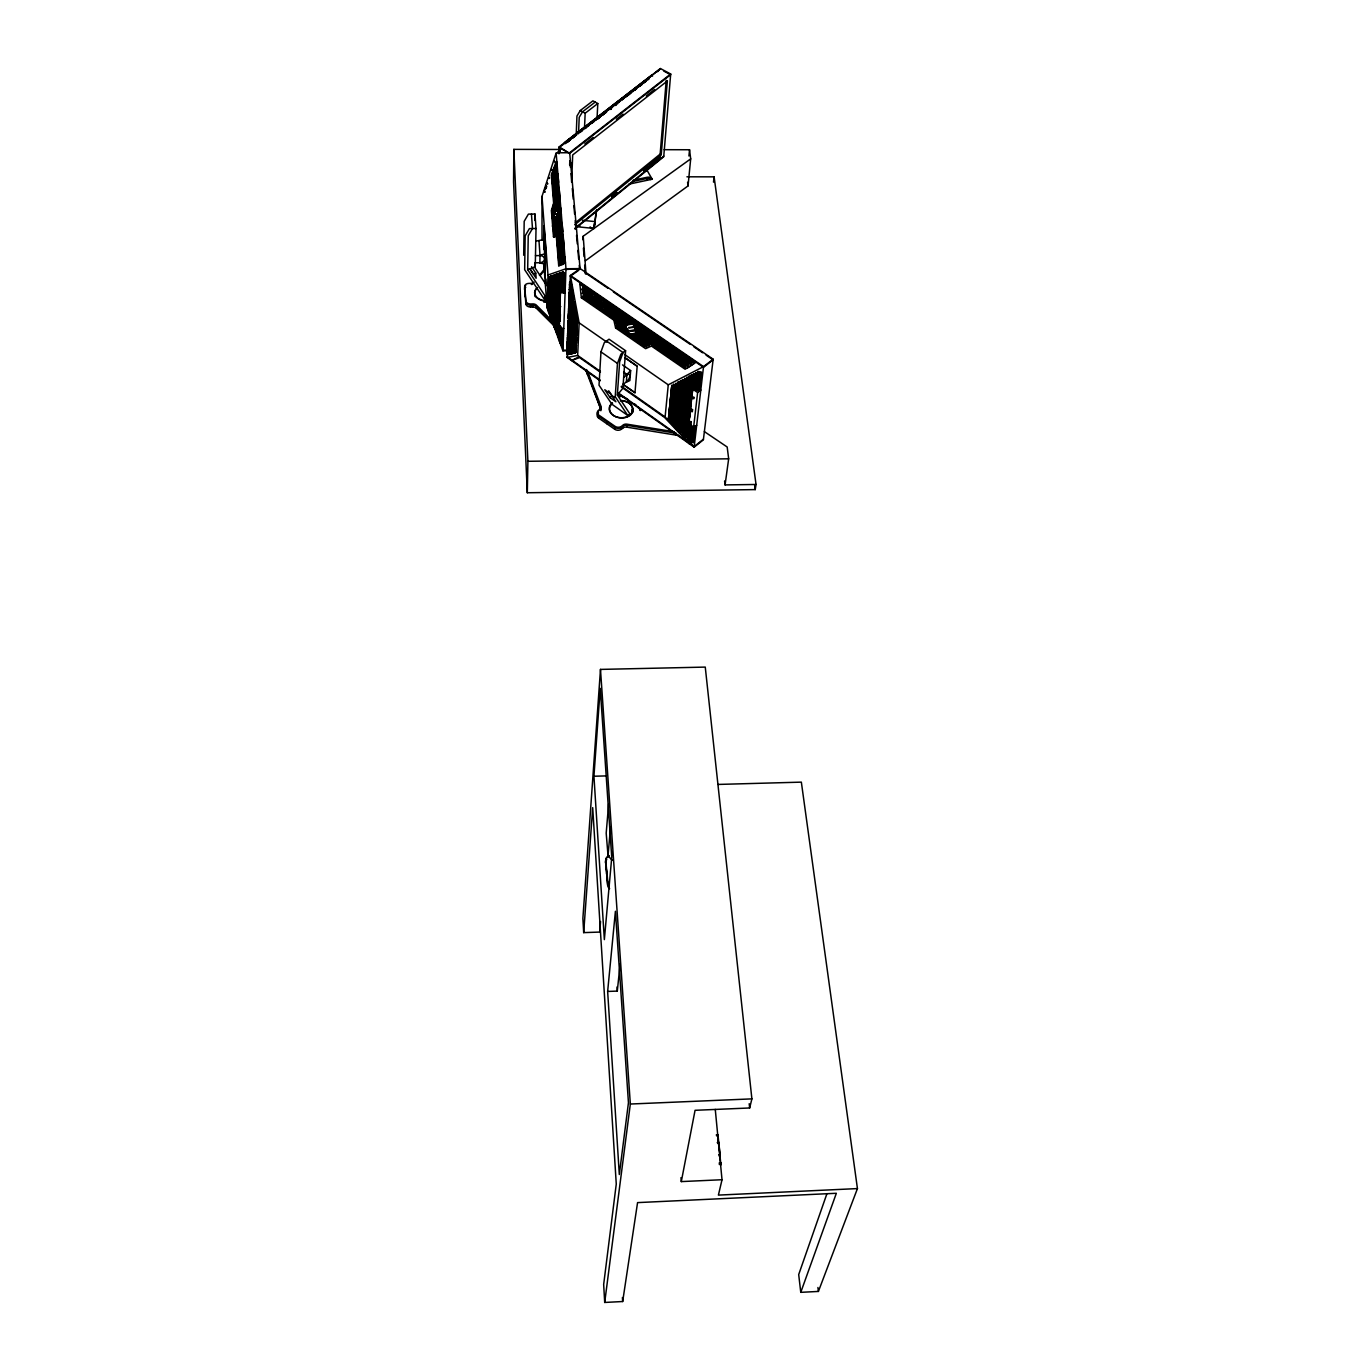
<?xml version="1.0" encoding="UTF-8"?>
<svg xmlns="http://www.w3.org/2000/svg" width="1371" height="1371" viewBox="0 0 1371 1371"><rect width="100%" height="100%" fill="white"/><g stroke="black" fill="none" stroke-linecap="round" stroke-linejoin="round"><path stroke-width="1.5" d="M560.413 149.473L513.834 149.37L513.559 182.035L527.304 492.737L755.232 489.601L756.038 484.477L714.102 176.842L686.922 176.808M523.705 255.263L524.185 221.331L528.401 214.099L534.981 214.03L536.027 228.529L535.256 266.745L527.681 269.676L547.869 300.112L544.904 300.146L524.665 269.71L525.162 235.829L529.412 228.597L536.027 228.529M525.744 285.528A4.421 3.068 2.1 0 0 524.647 287.721L524.613 289.624A4.404 3.068 2.1 0 1 525.71 287.43M525.247 296.804L525.282 294.902M554.124 325.921L536.318 308.201A4.01 2.811 2.2 0 0 532.805 306.967L530.594 307.018A4.439 3.102 2.1 0 1 525.881 304.036L525.916 302.134A4.439 3.102 2.1 0 0 530.628 305.133L532.856 305.065A4.01 2.811 2.2 0 1 536.369 306.316L552.702 322.545M719.364 1164.562L719.295 1162.814M527.681 269.676L528.229 235.795L532.479 228.563L531.451 214.065M527.304 492.737L527.904 461.29L513.834 149.37M530.594 307.018L530.628 305.133M532.805 306.967L532.856 305.065M534.861 220.405L534.981 214.03M691.241 423.776L669.562 419.526L689.322 422.799M536.318 308.201L536.369 306.316M545.212 253.892L540.037 255.092L539.848 262.992L544.938 264.037L544.116 239.445L535.941 241.142M558.974 153.826L559.197 146.851L660.428 68.55L670.693 74L569.668 152.712L556.198 152.815L541.991 196.43L542.025 240.079M544.081 190.912L544.921 191.991L544.081 190.912L546.515 187.604M543.567 240.285L543.944 225.632L545.812 250.482L545.11 277.542L544.047 263.061M543.859 249.608L544.116 239.445M545.915 185.462L546.772 186.525M568.759 350.77L562.95 350.856L547.098 307.824L547.989 275.005L541.991 196.43M559.385 322.322L547.903 309.606L560.259 321.242M559.437 320.865L547.937 308.115L560.311 319.786M559.488 319.426L547.972 306.676L560.362 318.346M548.006 305.939L548.863 304.91L548.006 305.939L559.539 317.969M548.04 304.533L548.897 303.454L548.04 304.533L559.591 316.53M548.074 303.042L548.948 301.946L548.074 303.042L559.642 315.073M548.126 301.586L548.983 300.489L548.126 301.586L559.694 313.616M548.16 300.112L549.017 299.067L548.16 300.112L559.745 312.16M548.194 298.689L549.068 297.61L548.194 298.689L559.796 310.703M559.848 309.229L548.263 296.462L549.103 296.102L553.421 302.1M559.899 307.755L548.297 294.988L560.773 306.676M559.951 306.299L548.349 293.548L559.368 303.711M560.002 304.825L548.383 292.04L559.419 302.22M560.036 303.351L548.4 291.303L549.274 290.206M560.088 301.877L548.451 289.829L549.308 288.733M560.139 300.403L548.486 288.39L549.36 287.293M560.191 298.929L548.537 286.899L549.394 285.768M560.242 297.438L548.589 284.637L553.815 288.801M560.293 295.947L548.64 283.146L559.711 293.343M560.345 294.474L548.674 281.706L559.762 291.869M560.396 292.983L548.726 280.164L559.814 290.361M560.448 291.475L548.76 278.673L559.865 288.87M548.777 277.919L550.645 276.342L548.777 277.919L561.973 291.492M557.346 318.963L548.743 309.263M560.276 320.506L548.777 307.772M560.328 319.066L548.811 306.316M557.843 304.396L549.154 294.628M559.334 304.448L549.188 293.205M559.385 302.974L549.24 291.68M549.445 284.277L548.571 285.374M553.85 288.064L549.48 282.803M559.745 292.606L549.531 281.346M559.796 291.115L549.565 279.804M549.617 278.313L548.743 279.427M560.756 326.675L549.445 314.113L555.941 319.683M550.936 276.291L551.793 275.931L550.936 276.291L563.55 290.001L564.406 289.641L561.596 286.762M550.337 317.284L551.193 316.204L550.337 317.284L562.95 329.246M553.096 317.438L550.285 313.753M552.033 276.634L552.924 275.537L552.033 276.634L564.458 288.133M562.898 330.685L551.279 319.769L552.136 318.689M556.18 153.518L565.983 268.767L562.95 350.856M564.509 286.642L563.652 286.985L553.181 275.485L555.152 274.731L564.595 284.38L563.704 285.494L564.561 285.134M552.17 322.151L553.027 321.105L552.17 322.151L562.795 333.547L553.113 323.882L562.778 334.25L561.904 335.329L562.744 334.97L554.004 327.035L561.904 335.329M554.021 275.879L560.602 281.843M558.305 151.718L559.231 152.627L559.762 149.97L558.305 151.718L559.265 151.855M558.802 149.833L559.762 149.97M560.516 281.004L555.152 274.731M555.444 274.68L556.3 274.32L555.444 274.68L563.755 283.986L564.629 283.626L556.283 275.108M554.004 327.035L554.861 325.955M561.853 336.752L554.947 328.783L562.727 335.689L561.853 336.752L562.693 336.392L555.786 328.44M563.824 282.46L556.575 274.286L564.698 281.346L563.824 282.46L564.681 282.1L557.449 273.926M561.802 338.174L555.855 331.216L562.676 337.112L561.802 338.174L562.641 337.814L556.695 330.857M563.875 280.952L557.723 273.874L564.732 280.592M558.58 273.514L557.689 274.646M561.75 339.597L556.763 333.616L562.624 338.534L561.75 339.597L562.59 339.237L557.603 333.273M558.82 274.234L559.711 273.12L558.82 274.234L564.783 279.084M561.699 341.019L557.689 336.049L562.538 340.659M563.978 277.919L564.869 276.805L560.002 273.069L564.835 277.559M558.802 320.625L559.025 314.285M559.317 305.836L559.951 286.83L565.109 292.623L560.431 292.691L559.951 286.83M558.58 339.203L559.437 338.14L562.487 342.082L558.58 339.203L559.402 338.86M561.647 342.442L562.504 341.379L558.511 335.689M563.772 328.492L559.197 328.577L560.431 292.691M560.842 273.48L562.007 272.298L564.921 275.28L564.029 276.394L564.903 276.034M562.436 343.487L559.488 341.619L560.345 340.556L555.032 326.658M564.286 292.64L564.989 273.754L563.155 271.904L561.116 273.429L564.029 276.394M561.544 345.269L560.413 343.333L562.384 344.909L562.984 328.526L562.11 329.606M563.138 272.658L562.264 273.018L564.955 274.508L563.155 271.904M562.384 344.909L561.253 342.99M561.596 343.847L559.505 340.916M561.956 333.907L562.83 332.827L560.293 330.171M552.187 321.465L562.847 332.108L560.036 329.16M562.059 331.045L551.296 319.049M563.43 293L548.794 277.182M563.498 291.492L549.788 276.685L563.498 291.492L564.338 291.132L556.112 282.7M563.55 290.001L564.424 288.887M563.601 288.493L552.067 275.879M563.652 286.985L553.181 275.485M563.755 283.986L564.646 282.854L556.3 274.32M563.927 279.444L558.854 273.48M564.098 274.868L562.299 272.263M559.197 146.851L569.65 153.432L670.625 74.72L663.787 71.069M569.65 165L569.805 160.784L570.387 167.176M571.056 166.954L571.21 162.721M571.638 182.36L572.684 154.94L667.351 81.009L666.22 80.392L660.154 154.1L575.392 222.736M567.851 350.805L566.874 351.696L567.834 351.507M568.365 354.472L566.96 349.571L567.902 349.399L569.65 354.164L567.046 347.446L568.022 346.555M569.085 354.301L566.994 348.868L567.971 347.977M567.131 345.321L570.199 354.044L567.097 346.023L568.074 345.132M571.159 353.872L567.423 354.661L566.857 352.398L567.457 353.941L575.734 352.278L570.747 353.924L567.148 344.601L568.142 343.71M567.234 342.476L571.33 353.804L567.217 343.178L568.194 342.287M567.303 341.036L571.878 353.684L567.268 341.756L568.245 340.865M568.314 339.425L567.32 340.334L568.28 340.145L568.399 353.769M573.009 353.444L567.371 338.894L568.365 338.003M573.609 352.604L567.44 337.455L568.417 336.563M574.158 353.187L567.525 335.312L568.485 335.124L570.696 340.848M567.577 333.907L574.723 353.067L567.577 333.907L568.537 333.736L569.976 337.437M567.611 333.187L568.588 332.296L567.611 333.187L575.135 352.621L576.094 352.433L567.714 330.308L568.708 329.4M567.663 331.748L568.639 330.857L567.663 331.748L575.203 351.147L576.163 350.959L567.8 328.132L568.725 328.68M571.09 332.348L568.811 326.504L567.851 326.692L576.231 349.519L575.254 349.708L567.748 329.588M576.317 347.394L575.323 348.268L576.317 347.394L567.885 325.955L568.879 325.047M574.243 337.197L576.488 343.744L575.512 343.932L567.937 324.499L568.931 323.59M574.295 335.775L576.557 342.287L575.58 342.476L568.005 323.042L568.999 322.134M575.649 341.071L568.091 320.865L575.649 341.071L576.643 340.145L569.051 320.677M575.254 333.307L576.745 337.934L575.769 338.106L568.194 317.935L569.171 317.746L570.696 321.637M576.557 342.287L568.108 320.129L575.7 339.562L576.677 339.391L568.228 317.198L569.222 316.29M569.393 311.868L568.399 312.794L576.865 335.038L575.889 335.227L568.28 315.741L569.291 314.816M573.918 325.03L576.934 333.547L575.957 333.719L568.348 314.267L569.342 313.342M572.461 319.666L577.002 332.073L576.026 332.262L568.468 311.32L569.462 310.394M569.633 305.956L568.639 306.881L577.122 329.177L576.146 329.348L568.519 309.846L569.513 308.921M575.066 318.141L569.702 304.465L568.725 304.653L577.225 326.915L576.214 327.84L568.571 308.355L569.582 307.43M577.191 327.652L568.725 304.653M577.26 326.178L576.283 326.367L577.26 326.178L568.742 303.899L569.753 302.974M575.186 315.141L577.465 321.739L576.488 321.911L568.845 301.671L569.805 301.483L573.661 311.234M568.776 303.162L576.42 323.436L577.397 323.265L568.862 300.917L569.873 299.992M573.712 309.743L577.534 320.248L576.54 320.437L568.931 299.426L569.925 298.501M568.982 297.935L569.993 297.01L568.982 297.935L575.58 314.713L576.574 314.542L569.102 294.936L570.113 293.994L569.102 294.936M569.051 296.427L570.045 295.502L569.051 296.427L575.083 311.748L576.06 311.56L569.188 292.674L576.06 311.56M569.308 289.658L573.061 299.958L574.072 299.032L570.285 289.47L569.308 289.658L573.061 299.958M572.273 292.828L573.524 296.839L572.547 297.01L569.342 288.904L570.353 287.961M572.547 297.01L569.428 286.625L572.05 294.097L573.061 293.154L570.405 286.453M569.513 284.345L570.525 283.42L572.015 287.979L571.022 288.15L569.513 284.345L570.507 284.174M569.582 282.837L570.593 281.895L571.501 285.031L570.507 285.202L569.582 282.837L570.559 282.649M600.207 380.812L567.166 357.454L570.387 275.451L580.173 268.596L713.177 359.219L703.374 439.817L694.137 447.169L617.601 393.1M568.485 335.124L567.491 336.032M571.381 341.807L568.537 333.736M568.794 327.223L569.016 321.414L568.057 321.585M570.25 290.241L570.37 287.207L569.393 287.396M570.507 285.202L570.593 281.895M576.197 135.215L576.951 116.055L580.276 110.537L592.923 100.854L597.79 103.528L597.053 118.437M568.005 353.838L566.909 350.993M568.519 354.421L566.96 349.571M571.022 288.15L569.548 283.591M568.931 354.352L567.011 348.148M571.536 291.132L569.479 285.117L571.536 291.132L572.512 290.943M578.596 132.199L579.213 117.306L582.538 111.788L595.185 102.105M573.558 302.94L574.569 301.98L573.558 302.94L569.256 291.166L575.1 304.979L574.072 305.904L575.1 304.979M572.273 353.632L567.354 339.614M572.838 353.495L567.405 338.174M575.083 311.748L569.068 295.69M575.58 307.875L574.569 308.801L575.58 307.875L570.147 293.257L569.154 293.428M575.58 314.713L569.016 297.181M574.569 352.416L573.009 349.177M568.948 298.689L576.111 317.695L577.088 317.524L574.243 309.469M584.509 128.137L585.16 113.227L597.79 103.528M567.628 332.468L575.117 353.015L572.889 347.291M575.203 351.147L567.68 331.028M575.512 343.932L567.971 323.779M575.58 342.476L568.022 322.322M575.769 338.106L576.78 337.197M575.889 335.227L576.9 334.267M575.957 333.719L568.365 313.531M568.485 310.583L576.094 330.822L577.071 330.651L575.563 326.007M576.146 329.348L568.554 309.092M576.214 327.84L568.605 307.618M576.488 321.911L568.845 301.671M576.231 349.519L567.851 326.692M576.386 345.955L575.392 346.863L576.386 345.955L572.598 336.238M576.42 345.201L575.46 345.372L576.42 345.201L574.912 341.31M576.677 339.391L568.262 316.461M576.831 335.775L575.837 336.683L576.831 335.775L568.314 315.004M565.966 269.487L580.173 268.596L565.983 268.767L547.989 275.005M600.395 371.438L577.654 355.432L579.128 322.836L570.387 275.451L703.529 366.623L694.137 447.169L665.106 417.007L621.389 386.211M583.035 239.874L583.206 236.223L690.693 158.865L689.544 149.747L664.13 149.696M594.568 224.638C594.174 219.154 595.957 232.659 590.113 226.901M587.371 374.317L587.456 372.449A4.97 1.045 80 0 0 586.222 371.335M617.344 395.054L622.897 388.233L625.587 350.702L609.032 339.203L604.32 342.664L600.961 351.884L599.024 385.217L611.963 404.256L627.832 415.533L629.923 413.939L617.344 395.054L619.658 361.807L623.068 352.57L606.513 341.053M598.664 418.104L598.784 416.236A4.644 3.393 3.9 0 1 598.442 411.42L598.339 413.288A4.627 3.393 3.9 0 0 598.664 418.104L614.774 429.294A4.644 3.428 4.3 0 0 621.337 429.243L622.88 428.009A4.199 3.102 4.5 0 1 626.718 427.152L678.799 435.55M613.094 196.396C610.506 199.172 612.803 194.185 614.122 193.962M612.066 197.715L612.871 195.23L612.152 196.807M612.511 197.013L612.58 195.676L614.002 196.156C618.39 194.305 616.042 189.866 616.196 194.356M600.858 410.734A4.164 3.05 3.7 0 0 600.806 409.209L587.456 372.449M616.247 191.871L615.922 194.579C613.077 197.818 615.562 189.609 615.116 194.905L614.516 194.442M614.825 195.487L614.876 192.985M606.702 423.673L606.822 421.822M625.587 350.702L620.892 354.181L617.464 363.418L615.219 396.682L627.832 415.533M614.774 429.294L614.911 427.426L598.784 416.236M643.53 170.672L644.404 171.409M643.736 171.084L645.158 168.959L643.787 171.409M715.268 1109.413L722.02 1179.728L681.301 1181.596L695.063 1110.304L749.663 1107.974L751.891 1098.874L705.26 667.094L600.481 669.408L582.881 918.416L583.686 932.623L599.658 932.074L600.567 921.501M593.934 776.243L600.224 688.328L611.74 857.372L604.354 939.615L593.934 776.243L606.308 775.9M645.415 169.696L643.839 170.467M583.686 932.623L592.7 807.639L616.265 1184.047L603.668 1284.438L604.697 1302.45L622.674 1301.525L637.566 1202.607L836.344 1193.284L800.767 1292.339L818.401 1291.431L857.441 1188.588L801.35 782.138L718.181 784.435M621.337 429.243L623.017 426.158A4.199 3.102 4.5 0 1 626.855 425.301L676.143 433.236L675.937 435.087M622.88 428.009L623.017 426.158M630.66 370.581L626.924 374.437L626.358 382.183L629.889 380.555L630.66 370.581L622.503 364.892M626.718 427.152L626.855 425.301M647.026 180.321L647.163 178.419A4.541 3.188 -32 0 1 650.642 179.55M575.666 226.592L594.02 228.46L596.265 210.98M574.843 224.724L661.25 154.7L667.351 81.009M608.655 803.732L606.188 833.157L608.039 855.795L612.152 860.234M670.693 74L663.718 156.757L574.86 228.923M609.632 888.699A5.501 4.833 5.1 0 1 607.696 885.375L605.622 861.399A5.467 4.764 4.8 0 1 606.462 858.452M608.039 855.795L610.558 826.644M606.582 874.167L606.736 872.539M607.696 885.375L605.622 861.399M611.774 855.641L612.152 851.477M607.644 991.439L615.408 911.269L628.449 1102.695L619.315 1174.501L607.644 991.439L617.293 991.096L620.172 963.659M688.928 155.986L689.544 149.747M665.106 417.007L668.26 384.823L703.529 366.623L713.177 359.219M585.4 260.781L688.036 185.925L690.693 158.865M652.853 163.646L653.487 161.709L654.55 162.069M691.207 422.388L668.431 418.618L671.91 385.371L682.45 387.102M673.538 385.697L673.829 384.223L673.538 385.697L699.176 389.895L701.369 372.072L697.993 371.507L697.685 372.998L697.993 371.507M671.207 421.874L671.499 420.434L671.207 421.874L691.155 425.164M699.484 388.421L675.834 383.794L699.518 386.948M676.057 383.057L675.749 384.566M672.853 423.588L673.144 422.148L672.853 423.588L694.857 427.255L695.148 425.833L693.075 442.61L690.915 442.25L691.207 440.828L690.915 442.25M678.234 381.909L677.925 383.383L678.234 381.909L693.932 384.497M694.531 430.083L694.823 428.643L674.549 425.336L674.84 423.896L694.994 427.238L694.686 428.677M699.69 385.457L680.187 381.498L699.998 383.983M680.41 380.761L680.119 382.235M676.16 426.998L676.451 425.593L676.16 426.998L694.669 430.048L694.36 431.471M699.861 383.983L682.261 381.121L682.552 379.63L700.17 382.509M694.12 433.579L694.497 431.454L677.822 428.712L678.114 427.272M684.78 378.465L684.472 379.973L684.78 378.465L700.341 381.018M679.468 430.408L679.759 428.969L679.468 430.408L694.206 432.876L681.198 431.437L694.257 433.544L693.966 434.984L682.827 433.116L694.172 434.247L681.13 432.122L681.421 430.7M686.974 377.316L686.665 378.79L686.974 377.316L700.512 379.544M693.88 435.67L682.741 433.802L683.032 432.396M689.167 376.151L688.859 377.642L689.167 376.151L700.684 378.053M684.386 435.498L684.677 434.076L684.386 435.498L693.726 437.058M700.547 378.036L691.035 376.494L691.344 375.02L700.855 376.562M713.503 182.154L714.102 176.842M689.699 400.435L687.162 423.228L693.572 427.718L696.691 425.25M690.607 392.157L691.07 388.01L697.616 392.534L693.572 427.718M693.777 437.726L693.4 439.851L687.676 438.891L687.968 437.469L693.692 438.429L686.031 437.195L686.323 435.772L693.846 437.023M693.572 373.837L693.263 375.346L693.572 373.837L701.027 375.071L695.56 373.409M687.676 438.891L693.486 439.148M695.783 372.672L695.474 374.163L695.783 372.672L701.198 373.563M689.287 440.571L689.579 439.148L689.287 440.571L693.366 441.188L693.075 442.61M556.18 210.706L557.517 201.263M604.697 1302.45L630.334 1104.032L600.481 669.408M756.038 484.477L725.07 484.906L728.669 458.805L727.178 446.997L704.368 431.608M594.02 228.46L596.711 209.814M718.198 1137.022L718.078 1135.342L718.233 1136.319M651.482 164.897L650.951 164.092L649.871 165.737M720.889 1165.042L717.976 1134.605M646.786 168.462L647.283 167.176M648.26 166.971L647.952 167.93M555.238 220.405L553.096 219.394L555.066 212.488M556.455 218.452C564.012 204.776 555.683 224.484 555.084 216.772M555.358 213.43L557.689 214.904L557.089 217.715L557.26 214.767C558.854 218.058 557.569 207.09 557.774 214.51L555.786 213.585M722.02 1179.728L718.404 1195.101L857.441 1188.588M626.718 324.824L626.77 324.619A5.912 4.627 76.1 0 0 623.822 317.935L620.823 315.878L626.136 319.991L626.718 324.824L633.145 324.036L634.396 326.846L633.145 324.036M652.887 163.355L654.121 161.572M558.254 153.261L559.06 150.227L560.019 150.364L559.042 150.999M686.1 436.492L693.64 437.76L694.086 434.933L688.533 434.007M693.229 441.239L693.537 439.817M701.027 375.071L693.349 374.574L700.941 375.808L700.29 380.281L686.751 378.053M700.427 380.281L700.118 381.755L684.557 379.201M700.255 381.772L699.947 383.246L682.33 380.367M675.834 383.794L699.433 387.685L700.084 383.246M699.57 387.685L699.261 389.158L673.607 384.96M699.399 389.158L699.09 390.615L671.91 385.371M686.031 437.195L686.323 435.772M700.992 374.3L701.284 372.826L697.77 372.261M674.549 425.336L674.84 423.896M691.035 376.494L691.344 375.02M669.374 410.734L669.065 412.208L689.853 415.653M668.945 415.002L668.654 416.441L689.373 419.903M668.431 418.618L668.722 417.178L689.287 420.623M669.545 420.16L679.622 421.068M682.261 381.121L682.552 379.63M671.379 390.529L692.201 394.711M671.31 391.232L671.019 392.689L692.029 396.168M671.173 392.689L694.052 397.247M691.464 401.257L670.505 397.779L670.95 394.917M670.659 397.779L670.368 399.235L691.292 402.714M670.522 399.218L670.213 400.675L691.138 404.154M670.368 400.709L691.053 404.891M670.008 404.274L669.716 405.73L692.663 409.535M692.406 411.711L669.494 407.924L669.871 405.765L690.71 409.192M692.269 393.991L671.242 390.546L671.601 388.301L692.663 391.78L671.464 388.301L671.824 386.091M556.969 163.166L555.735 162.738L551.331 175.008L553.627 203.165L551.382 210.466L553.473 236.772L554.741 237.2M655.938 160.767L657.497 159.259M657.292 159.91L656.075 161.641M660.308 157.459L658.971 159.087L659.828 156.86M826.782 1194.124L798.693 1274.567L800.767 1292.339M583.001 286.642L581.955 289.812L583.72 287.139M584.32 288.338L582.384 293.702L583.583 287.841L585.194 288.15M585.794 289.35L582.778 297.678L585.057 288.853L586.668 289.161M587.405 289.658L583.515 298.175L585.109 298.484M584.235 298.689L588.142 290.155M588.879 290.669L584.971 299.186L585.708 299.701L589.616 291.166M590.216 292.383L587.182 300.712L589.479 291.869L591.09 292.177M591.689 293.394L588.656 301.723L590.952 292.88L592.563 293.188M716.399 1134.674L716.639 1135.942M592.426 293.891L590.113 302.734L593.3 293.702M594.774 294.714L590.85 303.231L591.587 303.745L595.511 295.211M596.985 296.222L593.06 304.756L592.323 304.242L596.248 295.725M597.602 297.438L594.534 305.767L596.848 296.941L598.459 297.25M599.213 297.747L595.271 306.281L596.882 306.573M596.008 306.778L599.95 298.261M600.687 298.758L596.745 307.293L597.499 307.807L601.423 299.272M602.04 300.489L598.973 308.818L601.303 299.992L602.914 300.283M601.321 309.623L599.71 309.332L603.651 300.797M600.447 309.846L604.388 301.312M605.142 301.809L601.184 310.343L602.794 310.651M601.92 310.857L604.268 302.014M606.496 303.557L603.411 311.868L605.759 303.042L607.37 303.334M607.987 304.568L604.885 312.896L607.233 304.054L608.844 304.362M610.335 305.373L606.376 313.925L605.639 313.411L609.598 304.876M610.215 306.093L607.867 314.936L611.089 305.887M612.443 307.635L609.341 315.964L611.706 307.121L613.317 307.412M614.808 308.441L610.832 316.992L610.095 316.478L614.054 307.927M616.299 309.469L612.323 318.003L611.569 317.506L615.562 308.955M617.053 309.983L613.06 318.518L614.671 318.826M613.814 319.032L617.79 310.497M618.544 310.994L614.551 319.546L615.305 320.06L619.281 311.508M619.915 312.759L615.99 323.213L615.253 322.699L619.178 312.245L620.789 312.537M621.526 313.051L615.956 325.835L616.693 326.349L622.28 313.565M629.306 334.113L625.759 327.292A5.912 4.627 76.1 0 1 620.018 328.012L617.036 325.938L621.132 315.793M622.16 314.302L617.053 327.875L617.807 328.389L623.034 314.079M624.422 315.844L619.298 329.417L618.544 328.903L623.668 315.33L625.279 315.621M621.337 324.499L622.503 321.448L623.822 322.956A1.817 1.422 76.1 0 1 623.205 324.619L621.337 324.499A1.817 1.422 76.1 0 0 623.411 324.002A1.817 1.422 76.1 0 0 622.503 321.448M621.646 324.43L622.811 321.362M625.913 316.872L620.789 330.445L620.035 329.931L625.159 316.358L626.787 316.65M627.524 317.164L621.526 330.959L623.137 331.251M622.28 331.474L627.421 317.901L626.667 317.387M628.929 318.929L623.771 332.502L623.034 331.988L628.175 318.415L629.786 318.706M626.496 327.823L625.279 333.547L627.01 328.971M627.695 324.67L630.54 319.22M628.689 324.55L631.294 319.734M627.627 334.353L626.016 334.061L628.381 329.88M629.666 324.447L631.174 320.471L632.785 320.763M645.124 169.901L644.404 171.101M626.77 334.575L628.895 331.028M630.66 324.327L631.928 320.985M628.535 332.399L628.261 335.604L629.906 333.324M631.654 324.207L633.539 321.294M632.648 324.104L634.293 321.808M629.803 334.061L629.769 336.649L631.654 333.719L631.26 337.677L633.625 333.496M633.402 324.619L635.047 322.322M633.916 325.767L635.801 322.836M628.741 327.943L634.567 327.241L635.818 330.034L634.276 327.309L636.555 323.35M634.944 328.063L637.309 323.864M635.613 333.273L632.768 338.706L633.762 333.616M635.938 330.445L638.817 324.91M640.308 340.882L633.505 337.3L637.669 327.138L639.931 328.697L636.778 336.238L641.32 338.26M639.572 325.424L633.522 339.237L634.276 339.751L640.326 325.938M640.24 326.675L635.03 340.265L635.784 340.779L641.097 326.452M642.502 328.235L637.275 341.825L636.521 341.31L641.748 327.72L643.359 328.012M644.113 328.526L638.029 342.339L638.783 342.87L644.867 329.057M639.16 341.208L640.171 338.568M645.621 329.571L639.537 343.384L641.148 343.675M640.291 343.898L646.392 330.085M647.146 330.617L641.045 344.429L642.656 344.721M642.81 340.402L645.998 332.862L642.81 340.402L646.512 342.664L643.119 340.316M641.799 344.944L647.9 331.131M648.654 331.645L642.553 345.475L643.307 345.989L649.426 332.176M650.094 333.444L644.833 347.034L644.062 346.503L649.323 332.913L650.934 333.204M640.223 341.636L645.21 345.372L646.221 342.733M651.602 334.473L646.735 347.052L645.981 346.537L650.848 333.958L652.459 334.25M652.373 335.004L648.294 345.475L649.066 346.006L653.213 334.781M654.653 336.563L651.414 344.909L650.642 344.395L653.881 336.049L655.509 336.341M656.178 337.609L652.922 345.955L652.168 345.441L655.407 337.095L657.035 337.386M658.543 338.431L654.447 347L653.693 346.486L657.789 337.9M659.314 338.945L655.201 347.531L655.972 348.045L660.085 339.477M660.839 339.991L656.726 348.577L658.337 348.868M657.48 349.108L661.61 340.522M663.136 341.568L659.005 350.153L658.251 349.622L662.364 341.036M663.821 342.853L660.531 351.199L659.777 350.668L663.05 342.322L664.661 342.613M665.432 343.144L661.302 351.73L662.913 352.004M662.056 352.244L666.186 343.658M666.957 344.19L662.827 352.775L664.438 353.067M663.581 353.307L666.872 344.944L666.117 344.429M668.414 346.006L665.124 354.352L664.352 353.821L667.643 345.475L669.254 345.766M669.939 347.052L666.649 355.397L665.878 354.883L669.168 346.52L670.796 346.812M672.321 347.874L668.174 356.46L667.42 355.929L671.55 347.343M673.092 348.388L668.945 356.991L669.716 357.505L673.864 348.92M674.635 349.451L670.47 358.037L671.242 358.568L675.406 349.982M676.092 351.267L672.784 359.63L672.013 359.099L675.32 350.736L676.931 351.027M677.634 352.33L674.309 360.676L673.538 360.145L676.863 351.799L678.474 352.09M679.245 352.621L675.08 361.207L676.691 361.498M675.852 361.738L679.176 353.375L678.405 352.861M680.719 354.438L679.947 353.907L676.623 362.27L677.377 362.801L681.558 354.198M682.261 355.5L678.919 363.863L678.148 363.332L681.49 354.969L683.101 355.26M684.643 356.323L680.462 364.909L679.69 364.378L683.872 355.792M685.414 356.854L681.233 365.44L682.004 365.971L686.203 357.368M686.974 357.9L682.775 366.503L684.386 366.794M683.546 367.034L687.745 358.431M689.287 359.493L685.123 368.011L684.352 367.479L688.516 358.962M690.007 360.813L687.831 366.194L687.06 365.663L689.219 360.282L690.847 360.556M691.618 361.087L689.767 363.829L691.378 364.12M690.538 364.36L692.389 361.618M651.156 165.103L649.614 165.908M656.041 160.441L657.566 159.722M657.189 160.236L656.006 161.555M558.391 211.717L555.838 210.38A5.673 1.817 -72.3 0 0 557.312 203.713L557.089 201.109L559.745 201.948M654.31 163.012L652.647 163.526M626.153 327.052L622.777 328.869L617.036 325.938M612.957 196.019L613.762 193.877L614.894 194.254L613.677 195.402M613.334 195.316L614.894 194.254L614.002 196.156M659.4 157.357L658.92 158.882M555.512 165.634C553.37 170.792 554.827 164.811 556.729 166.062M555.615 166.885C550.576 177.887 553.918 165.857 556.832 167.331M555.718 168.153C547.989 183.834 552.821 168.376 556.952 168.582M555.821 169.421C548.092 185.085 552.924 169.644 557.054 169.85M555.923 170.69C548.194 186.353 553.027 170.912 557.157 171.118M556.026 171.958C548.297 187.621 553.13 172.18 557.26 172.386M557.363 173.654L556.146 173.226L552.187 179.704L553.473 180.766M552.239 180.338L556.146 173.226M553.576 182.052L552.29 180.972L556.249 174.494L557.483 174.922M552.342 181.623L556.249 174.494M553.678 183.32L552.393 182.257L556.352 175.762L557.586 176.191M552.444 182.891L556.352 175.762M552.547 184.16L556.455 177.048L552.547 184.16L553.781 184.588M556.832 181.503C548.708 197.99 554.707 178.041 558.066 181.932M556.883 182.154C549.086 197.818 553.987 182.377 558.117 182.583M556.986 183.423C549.188 199.103 554.09 183.645 558.237 183.868M557.106 184.708C549.291 200.389 554.192 184.931 558.34 185.136M557.209 185.993C549.394 201.674 554.312 186.216 558.443 186.422M557.312 187.279C549.497 202.959 554.415 187.501 558.545 187.707M557.431 188.564C549.6 204.245 554.518 188.787 558.665 188.992M558.768 190.295L557.534 189.849L553.541 196.344L554.827 197.407M553.593 196.978L557.534 189.849M554.947 198.709L553.644 197.63L557.637 191.152L558.871 191.58M553.695 198.281L557.637 191.152M553.815 199.566L557.74 192.437L553.815 199.566L555.049 199.995M553.918 200.852L557.86 193.722L553.918 200.852L555.152 201.28M558.014 195.676C549.822 212.145 555.889 192.197 559.265 196.104M558.237 198.264C548.023 218.366 555.478 195.196 559.471 198.692M559.539 199.343L558.288 198.915L552.256 208.94L553.336 213.173L554.672 212.882L552.342 216.635L553.593 217.064M552.307 209.335L558.288 198.915M559.642 200.646L558.391 200.217L551.93 211.425L552.77 210.071M554.707 206.935L558.391 200.217M552.821 210.723L552.033 212.728L552.873 211.374M554.141 208.82C558.477 203.816 552.256 214.133 555.615 206.438M558.905 203.319L557.654 202.891L558.511 201.52L557.706 203.542L558.957 203.971M552.941 211.991L552.136 214.03L555.906 207.946M559.865 203.251L558.614 202.822L557.74 204.228L558.991 204.656M558.614 202.822L557.757 204.93L560.088 205.873M558.785 204.776C545.898 229.231 554.467 203.559 560.019 205.204M552.342 216.635L558.837 205.427L556.54 209.866L557.791 210.294M553.695 218.366L552.393 217.304L554.895 213.259M556.42 210.808L558.94 206.747L556.78 210.98M552.444 217.955L554.655 214.39L553.096 219.394M553.798 219.686L552.496 218.606L554.398 215.538M557.14 211.134L559.06 208.049L560.293 208.478M552.547 219.257L554.158 216.687M557.5 211.305L559.06 208.049M553.901 217.835L552.65 220.577L553.644 218.966L552.496 218.606M557.86 211.477L559.162 209.369L560.413 209.797M558.22 211.631L559.162 209.369M553.713 219.634L552.77 221.879L554.055 219.806M558.271 212.282L559.265 210.671L560.516 211.1M559.265 210.671L558.014 213.43L559.265 213.859M554.415 219.96L552.873 223.199L554.775 220.131M557.603 214.87L559.385 211.991L560.636 212.419M555.135 220.303L552.976 224.518L555.495 220.474M559.608 214.63C546.138 238.451 554.535 218.966 560.859 215.058M554.244 228.443L553.404 223.336L553.404 229.797L558.288 215.521L558.443 217.492M560.962 216.378L559.711 215.95L553.181 227.158L554.038 225.804M555.306 223.764L559.711 215.95M561.082 217.698L559.814 217.269L553.284 228.477L554.141 227.123M555.409 225.084L559.814 217.269M561.185 219.017L559.934 218.589L555.461 225.752L554.844 223.284M553.833 228.631L554.672 233.738L553.833 228.631C559.522 222.359 559.642 221.708 558.717 220.8M559.934 218.589L555.084 226.249M554.295 229.111L553.507 231.116L554.347 229.762M556.249 225.975L560.036 219.908L561.356 221.005L560.036 219.908M555.272 228.58L555.941 231.716L555.272 228.58L560.105 220.577M561.407 221.656L560.156 221.245L553.558 231.785L554.861 232.864M553.61 232.453L560.156 221.245M554.964 234.201L553.661 233.104L560.259 222.565L561.527 222.993M553.713 233.773L560.259 222.565M555.084 235.521L553.764 234.441L560.379 223.884L561.63 224.313M553.815 235.109L560.379 223.884M555.683 236.069L554.364 234.972L560.482 225.221L561.75 225.649M554.432 235.641L560.482 225.221M560.773 228.563C552.427 245.015 558.614 225.05 562.024 228.974M560.876 229.882C552.53 246.334 558.734 226.386 562.144 230.311M560.928 230.551C552.907 246.249 558.031 230.808 562.196 230.979M561.047 231.905C553.01 247.585 558.134 232.145 562.299 232.316M561.15 233.241C553.113 248.922 558.254 233.481 562.418 233.67M561.27 234.578C553.216 250.259 558.357 234.818 562.538 235.007M561.373 235.915C553.318 251.613 558.477 236.172 562.641 236.343M561.493 237.269C553.421 252.95 558.58 237.509 562.761 237.697M561.613 238.605C553.541 254.303 558.7 238.862 562.864 239.034M561.716 239.959C553.644 255.64 558.802 240.199 562.984 240.388M559.06 248.871L557.74 247.774L561.836 241.313L563.104 241.742M557.791 248.459L561.836 241.313M559.162 250.225L557.843 249.128L561.939 242.667L563.207 243.078M557.911 249.796L561.939 242.667M558.014 251.15L562.059 244.004L558.014 251.15L559.282 251.579M562.23 246.043C553.798 262.478 560.071 242.513 563.498 246.472M562.281 246.729C554.175 262.409 559.368 246.969 563.55 247.14M562.401 248.082C554.278 263.763 559.488 248.322 563.67 248.511M562.504 249.436C554.381 265.117 559.608 249.693 563.789 249.865M562.624 250.79C554.484 266.488 559.711 251.047 563.892 251.219M562.744 252.161C554.604 267.842 559.831 252.418 564.012 252.59M562.847 253.532C554.707 269.213 559.951 253.772 564.132 253.943M562.967 254.886L558.905 262.032L562.967 254.886L564.235 255.314M563.087 256.257L559.008 263.403L563.087 256.257L564.355 256.685M565.777 142.567L566.703 141.11L567.628 142.087L569.668 138.814M563.19 257.628L559.162 264.706L563.19 257.628L564.475 258.056M564.578 259.427L563.31 258.999L560.653 263.163L561.973 264.26M560.705 263.849L563.31 258.999M564.698 260.798L563.43 260.37L562.196 262.289L563.532 263.403M562.247 262.975L563.43 260.37M567.011 142.481L569.068 139.276L570.01 140.253M568.776 141.144L570.85 137.905M572.307 138.402L574.398 135.163L575.323 136.123M572.907 137.94L574.98 134.701M576.163 133.792L574.072 137.031L573.215 136.072M575.837 135.66L577.928 132.421M579.367 132.936L582.041 129.234M581.115 131.582L583.223 128.326M584.629 128.857L586.737 125.618L587.662 126.578L586.137 126.063M587.319 125.172L585.211 128.411L584.389 127.434M586.377 127.503L588.485 124.264M588.125 126.166L590.233 122.91M591.604 123.459L594.294 119.757M593.472 121.916L595.46 118.866M597.173 118.866L599.71 116.089M597.756 118.42L599.521 115.73M597.807 119.003L601.252 114.393M599.23 117.923L601.835 113.947L602.76 114.907M600.635 116.192L602.4 113.485L603.908 114.016L602.983 113.039M602.092 115.095L604.131 112.148L605.297 112.97M602.949 114.41L604.714 111.702L605.639 112.662M603.257 114.804L605.862 110.828L606.787 111.771M605.759 111.411L606.428 110.383M605.811 112.182L607.593 109.491M609.649 108.48L610.455 107.264M610.969 108.206L612.751 105.498L613.66 106.458M611.295 108.12L613.317 105.053M613.985 105.31L615.596 103.288L615.939 104.693M614.414 104.882L616.744 102.414L617.653 103.356M616.624 102.996L617.31 101.968M615.236 105.516L618.441 101.077L619.366 102.037M618.338 101.677L619.024 100.649M618.201 102.722L620.155 99.757M621.954 99.963L624.696 96.261M623.651 98.643L625.827 95.387M627.044 96.021L629.22 92.765L630.129 93.708M627.61 95.593L629.769 92.32M628.723 94.719L631.465 91.017M634.345 90.383L636.521 87.11M634.893 89.955L637.087 86.664M636.024 89.081L638.201 85.807M639.366 86.493L641.559 83.203L642.468 84.162M639.914 86.065L642.108 82.774M641.594 84.762L643.787 81.489M644.918 82.191L647.678 78.473M647.798 79.09L648.791 77.616M648.363 78.661L649.34 77.187M554.638 212.334L554.535 212.454A5.673 1.817 -72.3 0 1 552.462 211.545L552.256 208.683L553.49 209.112M612.289 196.636L611.706 197.527M647.986 168.376L646.581 168.599M539.454 275.365L544.664 268.767M540.722 274.868L544.647 269.916M610.164 397.71L604.782 389.741L610.558 393.82L615.905 401.772L610.164 397.71L611.912 395.568L608.69 390.769M649.014 78.147L651.636 75.165L652.545 76.108M657.549 71.72L660.428 68.55L645.193 81.009M613.385 105.91L614.465 104.179L615.373 105.121M609.084 108.926L610.643 108.275M647.283 166.782L648.466 166.834M659.4 156.962L660.531 157.579L658.748 158.967M615.442 103.956L616.35 103.219M614.465 195.282L617.327 193.122M574.895 228.272L663.77 156.105M703.443 439.183L694.206 446.535L617.653 392.466M584.817 143.921L593.129 137.443M616.384 119.294L623.017 114.101M646.289 95.953L654.584 89.475M697.616 392.534L700.804 390.067L694.96 388.833M651.636 75.165L564.355 142.67L565.28 143.647L570.319 139.756M574.363 135.815L559.179 147.554L567.902 152.455M577.722 133.21L611.466 107.109M614.842 104.487L641.817 83.614M595.494 120.271L603.874 113.776M625.69 96.895L635.767 89.098M623.685 377.316L626.89 374.9A5.056 2.245 -55.4 0 1 629.837 376.014A5.056 2.245 -55.4 0 1 626.376 381.943L623.171 384.36M578.511 270.447L570.37 276.154L703.46 367.325L713.091 359.905L706.082 355.14M586.034 287.619L579.864 284.191L581.355 297.781L613.848 320.163L615.613 327.977L645.621 348.68L651.448 346.058L685.123 369.245L695.457 362.595M687.539 367.925L693.88 363.675M719.449 1156.541L719.689 1156.404A15.509 4.541 56 0 0 718.695 1154.742M553.473 236.772L556.3 236.035L558.717 265.803L564.115 262.786L565.4 263.198L564.852 256.823M563.601 264.209L558.717 265.803M578.733 357.008L571.536 360.556L579.573 357.574L600.395 372.244M559.471 323.847L548.486 311.714L557.586 319.957M548.503 312.382L549.325 311.371M563.464 292.246L564.321 291.886L555.512 282.854M548.4 291.303L559.437 301.483M563.687 286.248L564.544 285.888M563.618 287.739L564.475 287.379M563.515 290.755L564.372 290.395L561.63 287.584M563.944 278.673L564.818 278.313M553.164 276.239L555.135 275.485M556.557 275.04L557.414 274.68M564.115 274.114L564.989 273.754M531.537 266.711L535.753 273.086L533.37 274.011L530.2 269.213M648.414 166.645C644.816 167.108 648.346 170.724 648.26 166.714M645.21 345.372L639.829 341.379L643.719 331.302L645.998 332.862M638.955 337.455L640.565 337.746L639.709 337.969M630.523 337.163L631.38 336.923M633.505 337.3L639.452 341.122M632.014 338.191L632.871 337.969M634.962 333.53L628.998 334.198L625.844 327.121M644.576 331.062L643.41 331.371L645.69 332.93M644.85 332.073L646.461 332.365L645.604 332.587M636.213 330.925L629.992 330.737L636.847 330.205M637.069 330.702L635.698 330.514M626.016 334.061L626.873 333.821M628.998 334.198L630.163 333.89M637.669 327.138L639.931 328.697M618.458 326.641L619.315 326.418M615.613 327.977L616.47 327.755M618.544 328.903L619.418 328.68M622.023 324.687L622.88 324.464M625.827 319.58L626.701 319.357M626.136 319.991L627.267 320.368L626.393 320.591M626.77 321.431L627.627 321.208M623 317.078L623.874 316.855M623.754 317.592L624.61 317.369L622.365 315.844M613.848 320.163L614.722 319.957M611.569 317.506L612.443 317.284M622.263 316.564L623.12 316.358M610.095 316.478L610.952 316.255M605.639 313.411L606.496 313.188M599.71 309.332L600.584 309.126M593.797 305.27L594.671 305.048M592.323 304.242L593.197 304.036M587.919 301.209L588.793 301.003M581.355 297.781L582.229 297.593M606.89 110.451L608.724 110.04M611.192 107.743L607.182 110.177L609.872 107.709L611.226 109.303M633.196 180.235L647.249 177.253A6.804 4.781 -32 0 1 652.185 179.224L645.964 168.427M633.111 181.383L647.163 178.419M628.963 184.142L652.185 179.224M567.166 357.454L577.654 355.432M567.097 346.023L568.057 345.852M567.046 347.446L567.988 347.257M566.994 348.868L567.937 348.68M566.926 350.273L567.885 350.102L569.479 354.232L567.08 346.743M575.289 348.988L576.266 348.8M575.237 350.428L576.197 350.239M575.169 351.901L576.128 351.713M576.128 330.085L577.105 329.914M576.06 331.525L577.037 331.336M567.543 334.593L568.502 334.404M575.991 332.982L576.968 332.81M567.44 337.455L568.399 337.283M567.371 338.894L568.331 338.723M575.734 338.843L576.711 338.654M567.268 341.756L568.228 341.568M575.666 340.334L576.643 340.145M567.217 343.178L568.16 343.007M575.614 341.79L576.574 341.602M567.148 344.601L568.108 344.429M575.546 343.196L576.523 343.024M576.128 316.958L577.122 316.77M568.177 318.672L569.136 318.483L569.668 305.219L568.691 305.39M576.574 319.683L577.551 319.512M576.505 321.174L577.499 320.985M568.005 323.042L568.965 322.871M576.454 322.665L577.431 322.476M567.937 324.499L568.914 324.327M567.885 325.955L568.845 325.784L571.124 331.611M576.248 327.103L577.225 326.915M576.18 328.577L577.157 328.389M567.714 330.308L568.674 330.12M568.742 303.899L569.719 303.728M568.639 306.881L569.599 306.693M568.571 308.355L569.548 308.184M568.519 309.846L569.479 309.657M568.468 311.32L569.428 311.131M575.117 310.994L576.094 310.806M568.399 312.794L569.376 312.605M568.348 314.267L569.308 314.079M575.614 313.942L576.608 313.753M568.28 315.741L569.256 315.553M568.228 317.198L569.188 317.027M571.57 290.361L572.547 290.172L571.159 286.676M572.084 293.343L573.061 293.154M572.581 296.256L573.558 296.085M568.931 299.426L569.908 299.255M573.078 299.204L574.072 299.032M568.862 300.917L569.839 300.746M568.811 302.408L569.788 302.237M571.536 284.26L570.542 284.448L569.599 282.066M571.056 287.396L572.033 287.225M569.342 288.904L570.319 288.715M718.113 1143.62L718.37 1143.585A15.647 9.597 81.7 0 0 717.222 1142.609M628.569 327.549L634.396 326.846M629.992 330.737L635.818 330.034M630.334 1104.032L751.891 1098.874M568.794 350.119L562.984 350.222L562.641 345.955M535.478 255.623L540.02 255.572A4.816 3.582 -3.2 0 1 544.476 259.085A4.816 3.582 -3.2 0 1 539.848 262.735L535.324 262.786M527.904 461.29L728.669 458.805M582.486 220.337L594.723 221.571M575.837 225.461L579.916 225.872M560.276 150.759L559.317 150.621L560.259 151.547M674.206 431.779L626.941 424.17A4.199 3.102 4.5 0 0 623.102 425.027L621.56 426.261A4.661 3.428 4.3 0 1 614.979 426.295L598.853 415.105A4.644 3.393 3.9 0 1 598.51 410.289L600.07 409.072A4.182 3.05 3.7 0 0 600.978 406.21L587.525 371.301A7.438 1.577 80 0 0 585.725 370.05L600.806 409.209M691.121 375.757L700.632 377.299M692.475 380.504L696.365 381.138M679.913 384.463L683.838 385.114M689.733 386.074L693.675 386.708M688.945 376.888L700.461 378.79M680.187 381.498L699.776 384.72M678.011 382.646L699.604 386.194M686.665 387.804L699.313 389.878M671.601 386.828L692.818 390.307M671.533 387.565L692.732 391.043M671.379 389.038L692.441 392.517M690.384 392.911L671.464 389.81L692.355 393.254M671.087 391.969L692.115 395.431M675.149 395.602L679.331 396.288M683.529 396.973L687.728 397.659M670.727 395.653L691.841 399.081M670.659 396.373L691.618 399.818M670.573 397.093L691.532 400.538M672.458 401.052L676.64 401.737M680.821 402.44L685.003 403.125M691.19 404.873L670.299 401.429L670.008 402.885L690.898 406.33M670.076 402.166L690.967 405.61M669.648 406.484L692.578 410.272M669.562 407.204L692.492 410.992M679.673 413.202L669.288 411.489L689.921 414.933L683.838 413.888M689.99 415.636L669.219 412.191L668.928 413.648L668.791 415.019L689.527 418.481M668.997 412.928L689.904 416.338M679.485 394.797L671.105 393.408L670.796 394.882L693.88 398.704M683.683 395.499L687.882 396.202M670.882 394.145L693.966 397.967M672.835 397.401L677.017 398.087M681.198 398.79L685.397 399.475M672.681 398.841L685.243 400.932M670.436 398.515L691.378 401.977M670.453 399.955L691.344 403.417L670.299 399.955M691.035 406.296L670.162 402.834L669.853 404.291L690.864 407.735M669.939 403.571L690.95 407.016M669.785 405.011L690.778 408.455M673.812 408.558L669.648 407.873L669.219 410.752L690.007 414.213M677.977 409.261L682.141 409.946M686.305 410.632L690.47 411.334M669.425 408.592L690.384 412.054M673.675 409.998L669.511 409.295L690.161 412.774L686.151 412.071M677.822 410.683L681.987 411.386M669.288 410.032L690.23 413.476M685.997 413.494L690.144 414.196M668.859 414.316L689.75 417.761M668.722 415.739L689.442 419.2M674.858 418.909L679.005 419.595M683.135 420.28L687.282 420.966M668.5 417.898L691.275 421.685M683.563 421.737L687.505 422.388M674.618 424.616L694.908 427.941M676.229 426.33L694.617 429.38M689.373 439.885L693.315 440.537M677.377 422.131L671.43 421.137L691.121 424.479M681.336 422.799L685.311 423.468M673.075 422.851L677.085 423.519M681.079 424.187L687.077 425.199M672.938 422.885L694.943 426.552M680.462 426.947L684.54 427.632M688.619 428.318L692.698 429.003M677.891 428.009L694.583 430.751M679.536 429.706L694.412 432.139M686.545 434.384L694.017 435.635M684.472 434.796L693.795 436.372M691.001 441.565L693.16 441.925M563.258 258.314L564.526 258.742M563.361 259.685L564.646 260.113M557.74 247.774L559.008 248.202M562.573 250.122L563.841 250.55M557.843 249.128L559.111 249.556M562.676 251.476L563.961 251.904M557.963 250.482L559.231 250.91M562.795 252.847L564.064 253.275M562.915 254.201L564.184 254.629M563.018 255.572L564.304 256M563.138 256.943L564.406 257.371M561.887 241.981L563.155 242.41M562.333 247.397L563.618 247.825M562.453 248.751L563.721 249.179M561.219 233.91L562.47 234.338M561.322 235.246L562.59 235.675M553.661 233.104L554.912 233.533M561.442 236.6L562.693 237.012M553.764 234.441L555.015 234.852M554.364 234.972L556.815 235.778M556.3 236.035L557.551 236.463M561.544 237.937L562.813 238.365M561.664 239.291L562.933 239.702M561.767 240.628L563.035 241.056M553.918 224.484L555.169 224.895M555.735 229.06L556.986 229.471M560.996 231.219L562.247 231.648M561.099 232.573L562.367 232.984M559.762 216.601L561.013 217.029M558.802 216.652L560.054 217.081M557.26 216.875L558.511 217.304L557.517 215.727L559.385 211.991M558.854 217.304L560.105 217.732M559.882 217.92L561.133 218.349M552.29 215.984L553.541 216.412M559.985 219.257L561.236 219.686M552.393 217.304L553.644 217.715M560.208 221.896L561.459 222.325M559.299 222.599L560.55 223.027M560.328 223.233L561.579 223.662M560.431 224.553L561.682 224.981M559.111 208.7L560.362 209.146M559.214 210.02L560.465 210.448M554.604 209.3L555.855 209.729M554.878 209.592L556.129 210.02M559.334 211.34L560.585 211.768M555.735 210.551L557.671 211.237M557.346 214.356L559.025 214.939M553.336 213.173L555.701 213.979M559.659 215.281L560.91 215.71M558.751 216.001L560.002 216.412M553.747 198.915L554.998 199.343M558.443 200.869L559.694 201.297M553.867 200.217L555.101 200.646M557.551 201.588L558.802 202.017M558.563 202.171L559.814 202.6M557.603 202.24L558.854 202.668M558.665 203.474L559.916 203.902M557.74 203.868L559.968 204.553M553.627 203.165L554.861 203.594M557.654 205.839L560.139 206.524M557.62 206.284L560.191 207.175M557.483 206.884L558.734 207.312M558.991 207.398L560.242 207.826M553.644 197.63L554.895 198.058M558.34 199.566L559.591 199.995M552.393 182.257L553.627 182.686M557.054 184.074L558.288 184.502M552.496 183.525L553.73 183.954M557.157 185.359L558.391 185.788M557.26 186.645L558.494 187.073M557.363 187.93L558.614 188.358M557.483 189.215L558.717 189.644M557.586 190.5L558.82 190.929M557.689 191.786L558.94 192.214M552.29 180.972L553.524 181.4M556.934 182.789L558.168 183.217M555.666 167.519L556.883 167.965M555.769 168.787L557.003 169.216M555.872 170.055L557.106 170.484M555.975 171.324L557.209 171.752M556.095 172.592L557.312 173.02M556.198 173.86L557.431 174.288M556.3 175.128L557.534 175.557M555.563 166.268L556.78 166.696M554.964 161.47L554.09 161.144L554.947 162.224M552.222 169.61L551.365 169.301L552.205 170.364M549.514 177.682L548.64 177.373L549.48 178.47M545.007 188.153L545.881 188.461M554.655 216.618L557.089 217.715M660.154 154.1L661.25 154.7M580.276 110.537L585.16 113.227M613.762 193.877L614.722 194.219M585.383 272.88L608.124 288.373M613.368 291.954L690.35 344.412M693.846 346.794L702.586 352.758M593.095 292.469L607.216 302.134M619.572 310.6L633.693 320.283M640.754 325.116L656.64 335.998M667.231 343.247L681.336 352.93M579.864 284.191L694.617 362.852M637.961 325.133L637.207 324.601L635.459 329.211L635.801 327.84M637.069 336.152L640.463 338.5M579.128 322.836L607.096 342.27M624.559 354.438L668.26 384.823M624.885 357.591L637.189 366.16L634.979 392.791L622.88 384.291L635.081 392.74M624.782 357.66L637.087 366.228M600.961 351.884L617.464 363.418M623.668 372.158L626.924 374.437M623.634 372.621L626.89 374.9M621.217 386.913L664.609 417.47L689.476 443.878L687.299 440.262M567.183 356.82L600.241 380.178M611.912 395.568L614.791 397.59M649.7 166.337L651.294 164.212M651.431 164.16L650.077 164.623L649.905 166.474M552.736 321.397L536.387 305.15A4.027 2.811 2.2 0 0 532.873 303.916L530.646 303.985A4.439 3.102 2.1 0 1 525.933 300.986L524.665 286.573A4.421 3.068 2.1 0 1 528.795 283.403L530.988 283.351A3.976 2.759 2.2 0 0 534.073 282.169M561.15 272.658L564.064 275.64M560.002 273.069L564.012 277.148M557.723 273.874L563.892 280.198M556.575 274.286L563.841 281.706M563.738 284.74L554.295 275.091L563.704 285.494M548.674 281.706L560.379 293.72M556.969 285.099L559.899 288.116M548.76 278.673L560.482 290.721M548.726 280.164L560.431 292.229M548.503 287.653L560.173 299.666M548.64 283.146L560.328 295.193M548.589 284.637L560.276 296.684M548.554 286.128L560.225 298.175M555.152 294.748L559.522 299.272M552.205 292.486L559.488 300.009M548.469 289.092L560.122 301.14M552.187 293.223L559.471 300.746M548.349 293.548L559.968 305.562M548.434 290.566L560.071 302.614M548.383 292.04L560.019 304.088M548.297 294.988L559.916 307.018M548.263 296.462L559.865 308.492M548.229 297.97L559.814 309.966M548.177 299.426L559.762 311.423M554.672 309.452L560.465 315.45M643.239 81.917L644.13 82.86M642.673 82.346L643.582 83.288M640.994 83.648L641.902 84.591M640.446 84.077L641.354 85.019M639.88 84.505L640.788 85.448M639.314 84.933L640.24 85.893M637.635 86.236L638.56 87.178M635.955 87.538L636.881 88.481M634.842 88.412L635.75 89.355M634.276 88.841L635.184 89.783M633.71 89.269L634.636 90.229M632.031 90.572L632.939 91.531M630.334 91.891L631.26 92.834M628.655 93.194L629.563 94.136M628.089 93.622L628.998 94.582M627.524 94.068L628.432 95.01M626.958 94.496L627.867 95.456M625.262 95.816L626.17 96.775M623.565 97.135L624.473 98.078M622.417 98.009L623.342 98.969L621.851 98.455M621.286 98.883L622.211 99.843M619.589 100.203L620.497 101.163M617.875 101.523L618.801 102.482M617.55 103.956L616.162 102.842A5.381 0.891 -45.7 0 0 614.088 104.556M615.031 103.733L616.35 104.899M612.511 107.332L611.603 106.39L609.975 108.412L610.9 109.372M611.02 106.818L611.946 107.778M610.575 109.44L609.495 108.515M604.611 112.302L605.536 113.262M603.566 112.593L604.474 113.553M600.669 114.838L601.595 115.798M600.104 115.284L601.012 116.244M598.938 116.175L599.864 117.135M598.356 116.621L599.281 117.58M597.773 117.066L598.699 118.026M597.208 117.512L598.133 118.472M596.625 117.957L597.55 118.934M594.877 119.311L595.802 120.271M593.729 120.202L594.654 121.179M593.146 120.665L594.071 121.625M591.981 121.556L592.906 122.516M591.398 122.002L592.323 122.979M589.65 123.356L590.575 124.333M587.902 124.71L588.827 125.686M585.554 126.526L586.497 127.486M584.971 126.972L585.914 127.949M582.624 128.788L583.566 129.748M581.458 129.697L582.384 130.656M580.876 130.142L581.801 131.119M579.693 131.05L580.636 132.027L579.11 131.513M577.345 132.884L578.271 133.844M575.58 134.238L576.505 135.215M573.798 135.609L574.74 136.586M572.615 136.534L573.558 137.494L572.033 136.98M570.25 138.351L571.193 139.328M568.485 139.739L569.411 140.716M567.286 140.647L568.228 141.624M548.143 300.849L559.711 312.879M554.707 308.698L560.482 314.713M548.109 302.306L559.659 314.336M550.319 305.682L560.431 316.17M548.057 303.796L560.413 316.907M548.023 305.253L559.574 317.249M547.903 309.606L559.419 321.602M648.243 78.044L649.134 78.987M647.129 78.901L648.037 79.844L646.564 79.329M645.45 80.186L646.358 81.129M644.901 80.615L645.81 81.575M644.353 81.06L645.244 82.003M550.285 307.087L560.379 317.609M547.972 306.676L559.522 318.706M547.937 308.115L559.471 320.146M548.486 311.714L559.488 323.179M549.445 314.113L559.368 324.481M550.354 316.564L560.67 327.343M554.947 328.783L561.887 336.049M555.855 331.216L561.836 337.472M554.021 326.315L561.939 334.61M556.763 333.616L561.784 338.894M557.689 336.049L561.733 340.316M558.597 338.5L561.682 341.739M560.413 343.333L561.579 344.567M626.101 318.552L626.993 319.769M529.789 268.665L536.13 278.244L535.753 273.086M534.501 267.088L546.772 285.716M652.665 163.749L654.293 161.709M718.13 1137.022L718.027 1136.096M573.215 302.683L575.563 308.612M570.61 302.7L573.678 310.497M575.22 314.405L577.534 320.248M574.363 308.938L576.574 314.542M574.209 310.206L577.088 317.524M575.923 317.832L577.465 321.739M570.13 314.559L572.427 320.403M574.706 326.229L577.002 332.073M570.096 315.296L572.393 321.122M575.597 325.27L577.122 329.177M572.512 318.209L574.038 322.099M574.655 327.703L576.934 333.547M571.21 329.417L572.718 333.307M571.176 330.154L572.701 334.027M574.329 335.038L576.608 340.882M567.92 325.235L576.351 346.674M570.25 332.553L572.512 338.38M574.775 344.207L576.3 348.08M574.655 347.086L576.163 350.959M572.924 346.572L575.152 352.296M567.525 335.312L573.969 353.255L567.457 336.752M571.57 340.779L576.094 352.433M571.416 341.156L573.575 346.726M569.77 341.636L574.003 352.536M569.325 349.913L570.747 353.924L567.183 343.898M548.211 308.749L553.524 322.682M754.65 485.351L755.232 489.601M687.591 182.274L688.036 185.925M724.591 480.981L725.07 484.906M817.921 1287.489L818.401 1291.431M749.2 1103.706L749.663 1107.974M569.668 152.712L580.139 269.299M570.953 173.569L571.724 182.103M572.307 188.513L573.267 199.172M573.849 205.581L574.62 214.116M575.203 220.508L575.974 229.043M576.54 235.435L577.311 243.969M577.894 250.379L578.665 258.913M579.248 265.306L579.625 269.573M524.647 287.721L525.881 304.036M556.883 161.949L557.243 166.165M557.86 173.809L558.58 182.326M559.299 190.843L559.916 197.801M560.739 207.861L561.339 214.664M562.161 224.895L562.761 231.528M563.43 239.788L564.184 248.391M555.735 162.738L564.115 262.786M680.976 1177.655L681.301 1181.596M558.888 324.687L559.197 328.577M583.206 236.223L586.017 274.011M583.429 248.1L584.063 256.634M584.697 265.186L585.331 273.72M544.698 262.152L545.024 266.385M545.984 279.101L546.292 283.334M547.252 296.05L547.732 302.391M543.773 263.369L547.098 307.824M544.595 296.05L544.904 300.146M538.974 240.628L540.02 255.572M534.964 262.615L535.256 266.745M617.019 986.949L617.293 991.096M622.417 1297.532L622.674 1301.525M720.649 1163.516L720.683 1162.522L720.957 1164.099M611.277 107.624A5.381 0.891 -45.7 0 1 613.077 105.567M621.474 427.375A4.661 3.428 4.3 0 1 614.911 427.426M600.909 407.341A4.182 3.05 3.7 0 1 600.001 410.203M640.411 410.563A5.484 4.01 5 0 1 639.64 410.083M620.189 396.853A4.25 3.085 4.4 0 1 618.955 395.379M632.357 408.147A11.756 8.603 4.4 0 1 632.939 410.375M632.22 410.015A11.739 8.603 4.4 0 1 632.802 412.243M627.695 399.184A42.45 31.242 3.9 0 0 621.697 396.39A4.25 3.085 4.4 0 1 619.041 394.248M634.653 403.948A42.45 31.242 3.9 0 1 636.161 405.302M637.584 406.724A42.45 31.242 3.9 0 1 638.886 408.181A5.484 4.01 5 0 0 642.022 409.998M620.652 400.743A11.756 8.603 4.4 0 1 632.802 411.523A11.756 8.603 4.4 0 1 616.025 416.853A11.756 8.603 4.4 0 1 612.58 403.297M620.429 400.503A11.756 8.603 4.4 0 1 632.374 411.42A11.756 8.603 4.4 0 1 615.459 416.561A11.756 8.603 4.4 0 1 612.306 402.971M631.877 409.878A11.739 8.603 4.4 0 1 632.425 412.105M546.652 302.254A11.242 7.832 2.5 0 1 543.721 302.048M535.238 296.702A11.242 7.832 2.5 0 1 534.673 294.679M532.582 284.225A3.976 2.759 2.2 0 1 531.314 284.483M546.686 301.106A11.242 7.832 2.5 0 1 535.838 296.513A11.242 7.832 2.5 0 1 537.466 287.91M546.429 300.78A11.242 7.832 2.5 0 1 535.701 296.067A11.242 7.832 2.5 0 1 537.518 287.499M717.633 1139.712A15.767 1.765 87.1 0 1 718.884 1144.185M719.107 1145.745A15.767 1.765 87.1 0 1 720.101 1159.489M607.387 857.526A5.467 4.764 4.8 0 1 607.936 857.149M609.272 886.643A5.501 4.833 5.1 0 1 607.833 883.764M605.485 863.027A5.467 4.747 4.8 0 1 606.753 859.583M609.29 855.607A5.467 4.764 4.8 0 0 605.708 860.422L607.919 882.787A5.518 4.833 5.1 0 0 609.358 885.666M546.823 182.771L547.68 183.834L546.823 182.771M576.386 324.19L577.328 324.738L576.386 324.19M556.575 178.316L552.65 185.445L556.575 178.316M556.677 179.584L552.753 186.713L556.677 179.584M558.066 196.327L554.124 203.456L558.066 196.327M560.602 226.558L555.546 235.349L560.602 226.558M689.682 417.075L668.928 413.648L689.819 417.041"/></g></svg>
